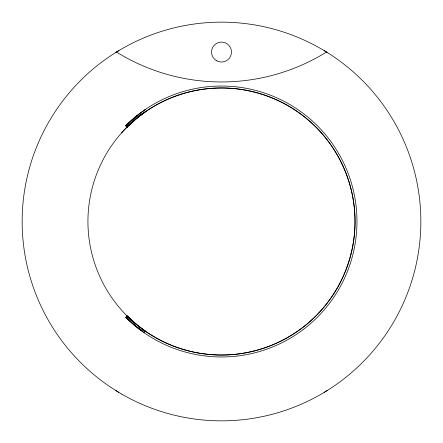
<?xml version="1.0" encoding="UTF-8"?>
<svg xmlns="http://www.w3.org/2000/svg" width="443" height="443" viewBox="0 0 443 443"><rect width="100%" height="100%" fill="white"/><g stroke="black" fill="none" stroke-linecap="round" stroke-linejoin="round"><path stroke-width="0.66" d="M144.257 332.793L134.849 325.638L125.779 317.221M126.039 317.625L127.141 315.909M126.449 318.024L127.545 316.313M126.942 318.506L128.044 316.795M127.523 319.076L128.625 317.365M128.193 319.713L129.29 318.008M128.952 320.427L130.048 318.722M129.788 321.203L130.879 319.503L127.119 315.881L125.707 317.293M130.707 322.044L131.804 320.344M131.709 322.936L132.8 321.241M132.784 323.883L133.875 322.188M133.941 324.869L135.026 323.174M135.159 325.893L136.245 324.204M136.455 326.951L137.54 325.262M137.812 328.025L138.897 326.341M139.229 329.127L140.309 327.443M140.697 330.234L141.777 328.556M142.22 331.353L143.305 329.675M143.792 332.466L144.872 330.788M121.565 132.889L127.324 126.787M146.4 111.149L137.07 118.115L127.113 127.119L125.712 125.707L135.807 116.57L145.276 109.504M115.861 52.44L118.829 50.624M326.502 52.052L324.171 53.481A199.35 199.35 0 0 1 118.829 53.481L116.498 52.052M324.171 392.376L327.139 390.56M324.171 50.624L327.139 52.44M115.861 390.56L118.829 392.376M145.393 331.159L137.928 325.583L130.879 319.503M126.787 315.676L132.889 321.435M125.707 125.707L127.119 127.119M144.158 110.279L145.586 111.719M142.568 111.403L143.986 112.838M141.024 112.522L142.441 113.956M139.534 113.635L140.952 115.064M138.111 114.737L139.528 116.16M136.754 115.811L138.166 117.24M135.458 116.863L136.865 118.281M134.235 117.877L135.647 119.3M133.088 118.857L134.495 120.274M132.02 119.787L133.421 121.205M131.028 120.673L132.435 122.091M130.115 121.493L131.521 122.91M129.29 122.257L130.691 123.675M128.542 122.955L129.943 124.372M127.883 123.586L129.284 124.998M127.307 124.134L128.714 125.552M126.82 124.605L128.226 126.022M126.421 124.998L127.828 126.416M126.111 125.308L127.518 126.726M125.89 125.53L127.296 126.942M125.757 125.662L127.158 127.075M243.406 89.746A133.564 133.564 0 0 1 353.359 242.77M353.254 243.406A133.564 133.564 0 0 1 200.23 353.359M199.594 353.254A133.564 133.564 0 0 1 89.691 199.915A133.564 133.564 0 0 1 242.77 89.641M128.381 125.867A133.481 133.481 0 0 1 316.59 127.822A133.481 133.481 0 0 1 315.726 316.042A133.481 133.481 0 0 1 127.506 316.274M126.986 124.439A135.475 135.475 0 0 1 318.008 126.427A135.475 135.475 0 0 1 317.133 317.454A135.475 135.475 0 0 1 126.105 317.692M121.825 394.143A199.35 199.35 0 0 0 420.85 221.5A199.35 199.35 0 0 0 121.825 48.857A199.35 199.35 0 0 0 121.825 394.143M216.228 60.514A9.967 9.967 0 0 0 231.462 52.385A9.967 9.967 0 0 0 216.81 43.259A9.967 9.967 0 0 0 216.228 60.514"/></g></svg>
